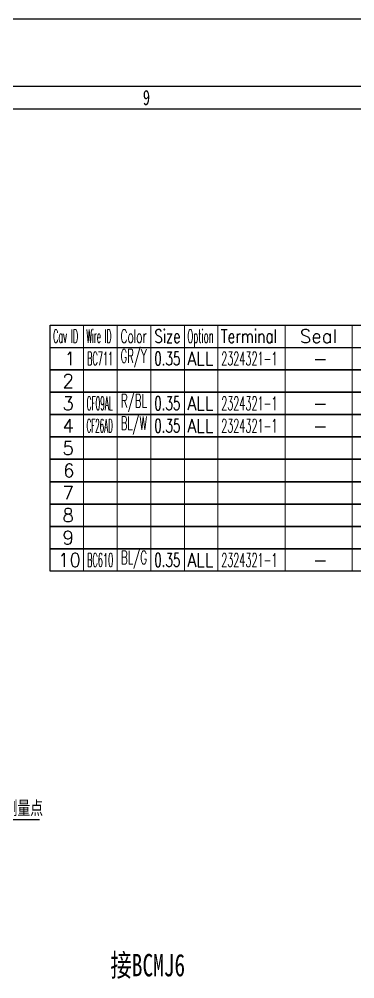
# Model space of a CAD drawing. Header units: inches. Extents: x 47316 to 59086, y 3141 to 11743.
# Drawn here: x 51089.5 to 51164.5, y 8859.1 to 9073.5 of the extents above; entities that cross this region are included whole.
import ezdxf

# ---------------------------------------------------------------- set-up
doc = ezdxf.new("R2010")
doc.units = ezdxf.units.IN
doc.header["$MEASUREMENT"] = 0
doc.layers.add('___SHELL', color=7, linetype='Continuous')
doc.styles.add('MtX_FangSong_GB2312', font='')
doc.styles.get("Standard").update_dxf_attribs({"font": ''})
doc.styles.get('MtX_FangSong_GB2312').set_extended_font_data('FangSong_GB2312')
doc.styles.get('Standard').set_extended_font_data('SimSun')

msp = doc.modelspace()

# ---------------------------------------------------------------- linework, layer by layer
at = {"color": 0, "lineweight": -2}
for p, q in [((56191.93, 9073.45), (50247.93, 9073.45)), ((56067.93, 9058.45), (50267.93, 9058.45)), ((50267.93, 9053.45), (56171.93, 9053.45))]:
    msp.add_line(p, q, dxfattribs=at)
at = {"color": 0, "linetype": 'Continuous', "lineweight": -2}
for p, q in [((51096.38, 9005.13), (51426.38, 9005.13)), ((51096.38, 9000.13), (51096.38, 9005.13)), ((51096.38, 9000.13), (51426.38, 9000.13))]:
    msp.add_line(p, q, dxfattribs=at)
at = {"color": 7, "linetype": 'Continuous', "lineweight": 15}
for p, q in [((51103.88, 9000.13), (51103.88, 9005.13)), ((51111.38, 9000.13), (51111.38, 9005.13)), ((51118.88, 9000.13), (51118.88, 9005.13)), ((51126.38, 9000.13), (51126.38, 9005.13)), ((51133.88, 9000.13), (51133.88, 9005.13)), ((51148.88, 9000.13), (51148.88, 9005.13)), ((51163.88, 9000.13), (51163.88, 9005.13))]:
    msp.add_line(p, q, dxfattribs=at)
at = {"color": 102, "linetype": 'Continuous', "lineweight": 15}
for p, q in [((51103.88, 8995.13), (51103.88, 9000.13)), ((51111.38, 8995.13), (51111.38, 9000.13)), ((51118.88, 8995.13), (51118.88, 9000.13)), ((51126.38, 8995.13), (51126.38, 9000.13)), ((51133.88, 8995.13), (51133.88, 9000.13)), ((51148.88, 8995.13), (51148.88, 9000.13)), ((51163.88, 8995.13), (51163.88, 9000.13)), ((51103.88, 8990.13), (51103.88, 8995.13)), ((51111.38, 8990.13), (51111.38, 8995.13)), ((51118.88, 8990.13), (51118.88, 8995.13)), ((51126.38, 8990.13), (51126.38, 8995.13)), ((51133.88, 8990.13), (51133.88, 8995.13)), ((51148.88, 8990.13), (51148.88, 8995.13)), ((51163.88, 8990.13), (51163.88, 8995.13)), ((51103.88, 8985.13), (51103.88, 8990.13)), ((51111.38, 8985.13), (51111.38, 8990.13)), ((51118.88, 8985.13), (51118.88, 8990.13)), ((51126.38, 8985.13), (51126.38, 8990.13)), ((51133.88, 8985.13), (51133.88, 8990.13)), ((51148.88, 8985.13), (51148.88, 8990.13)), ((51163.88, 8985.13), (51163.88, 8990.13)), ((51103.88, 8980.13), (51103.88, 8985.13)), ((51111.38, 8980.13), (51111.38, 8985.13)), ((51118.88, 8980.13), (51118.88, 8985.13)), ((51126.38, 8980.13), (51126.38, 8985.13)), ((51133.88, 8980.13), (51133.88, 8985.13)), ((51148.88, 8980.13), (51148.88, 8985.13)), ((51163.88, 8980.13), (51163.88, 8985.13)), ((51103.88, 8975.13), (51103.88, 8980.13)), ((51111.38, 8975.13), (51111.38, 8980.13)), ((51118.88, 8975.13), (51118.88, 8980.13)), ((51126.38, 8975.13), (51126.38, 8980.13)), ((51133.88, 8975.13), (51133.88, 8980.13)), ((51148.88, 8975.13), (51148.88, 8980.13)), ((51163.88, 8975.13), (51163.88, 8980.13)), ((51103.88, 8970.13), (51103.88, 8975.13)), ((51111.38, 8970.13), (51111.38, 8975.13)), ((51118.88, 8970.13), (51118.88, 8975.13)), ((51126.38, 8970.13), (51126.38, 8975.13)), ((51133.88, 8970.13), (51133.88, 8975.13)), ((51148.88, 8970.13), (51148.88, 8975.13)), ((51163.88, 8970.13), (51163.88, 8975.13)), ((51103.88, 8965.13), (51103.88, 8970.13)), ((51111.38, 8965.13), (51111.38, 8970.13)), ((51118.88, 8965.13), (51118.88, 8970.13)), ((51126.38, 8965.13), (51126.38, 8970.13)), ((51133.88, 8965.13), (51133.88, 8970.13)), ((51148.88, 8965.13), (51148.88, 8970.13)), ((51163.88, 8965.13), (51163.88, 8970.13)), ((51103.88, 8960.13), (51103.88, 8965.13)), ((51111.38, 8960.13), (51111.38, 8965.13)), ((51118.88, 8960.13), (51118.88, 8965.13)), ((51126.38, 8960.13), (51126.38, 8965.13)), ((51133.88, 8960.13), (51133.88, 8965.13)), ((51148.88, 8960.13), (51148.88, 8965.13)), ((51163.88, 8960.13), (51163.88, 8965.13)), ((51103.88, 8955.13), (51103.88, 8960.13)), ((51111.38, 8955.13), (51111.38, 8960.13)), ((51118.88, 8955.13), (51118.88, 8960.13)), ((51126.38, 8955.13), (51126.38, 8960.13)), ((51133.88, 8955.13), (51133.88, 8960.13)), ((51148.88, 8955.13), (51148.88, 8960.13)), ((51163.88, 8955.13), (51163.88, 8960.13)), ((51103.88, 8950.13), (51103.88, 8955.13)), ((51111.38, 8950.13), (51111.38, 8955.13)), ((51118.88, 8950.13), (51118.88, 8955.13)), ((51126.38, 8950.13), (51126.38, 8955.13)), ((51133.88, 8950.13), (51133.88, 8955.13)), ((51148.88, 8950.13), (51148.88, 8955.13)), ((51163.88, 8950.13), (51163.88, 8955.13))]:
    msp.add_line(p, q, dxfattribs=at)
at = {"color": 0, "linetype": 'Continuous', "lineweight": -2}
for points in [[(51096.38, 8995.13), (51096.38, 9000.13), (51178.88, 9000.13), (51178.88, 8995.13)], [(51096.38, 8990.13), (51096.38, 8995.13), (51178.88, 8995.13), (51178.88, 8990.13)], [(51096.38, 8985.13), (51096.38, 8990.13), (51178.88, 8990.13), (51178.88, 8985.13)], [(51096.38, 8980.13), (51096.38, 8985.13), (51178.88, 8985.13), (51178.88, 8980.13)], [(51096.38, 8975.13), (51096.38, 8980.13), (51178.88, 8980.13), (51178.88, 8975.13)], [(51096.38, 8970.13), (51096.38, 8975.13), (51178.88, 8975.13), (51178.88, 8970.13)], [(51096.38, 8965.13), (51096.38, 8970.13), (51178.88, 8970.13), (51178.88, 8965.13)], [(51096.38, 8960.13), (51096.38, 8965.13), (51178.88, 8965.13), (51178.88, 8960.13)], [(51096.38, 8955.13), (51096.38, 8960.13), (51178.88, 8960.13), (51178.88, 8955.13)], [(51096.38, 8950.13), (51096.38, 8955.13), (51178.88, 8955.13), (51178.88, 8950.13)]]:
    msp.add_lwpolyline(points, close=True, dxfattribs=at)
at = {"layer": '___SHELL', "color": 7, "lineweight": -2}
msp.add_line((51079.48, 8894.67), (51094.05, 8894.64), dxfattribs=at)

# ---------------------------------------------------------------- texts
at = {"color": 0, "lineweight": -2, "style": 'MtX_FangSong_GB2312', "width": 0.7}
msp.add_text('9', height=3.4, dxfattribs=at).set_placement((51117.11, 9054.25))
msp.add_text('接BCMJ6', height=5, rotation=360, dxfattribs=at).set_placement((51109.87, 8859.63))
at = {"color": 7, "linetype": 'Continuous', "lineweight": 15, "char_height": 3, "attachment_point": 1}
for s, insert, width in [('\\Fromans.shx;\\W0.4292452830;\\T1.0000000000;\\o\\lCav ID', (51097.07, 9004.13), 6.5), ('\\Fromans.shx;\\W0.4026548673;\\T1.0000000000;\\o\\lWire ID', (51104.5, 9004.13), 6.5), ('\\Fromans.shx;\\W0.5687500000;\\T1.0000000000;\\o\\lColor', (51112.13, 9004.13), 6.5), ('\\Fromans.shx;\\W0.7222222222;\\T1.0000000000;\\o\\lSize', (51119.69, 9004.13), 6.5), ('\\Fromans.shx;\\W0.4595959596;\\T1.0000000000;\\o\\lOption', (51127.08, 9004.13), 6.5), ('\\Fromans.shx;\\W0.7480916031;\\T1.0000000000;\\o\\lTerminal', (51134.49, 9004.13), 14), ('\\Fromans.shx;\\W1.0000000000;\\T1.0000000000;\\o\\lSeal', (51152.17, 9004.13), 9.2857), ('\\Fromans.shx;\\W1.0000000000;\\T1.0000000000;\\o\\l1', (51099.56, 8999.13), 2.8571), ('\\Fromans.shx;\\W1.0000000000;\\T1.0000000000;\\o\\l2', (51099.13, 8994.13), 2.8571), ('\\Fromans.shx;\\W1.0000000000;\\T1.0000000000;\\o\\l3', (51099.13, 8989.13), 2.8571), ('\\Fromans.shx;\\W1.0000000000;\\T1.0000000000;\\o\\l4', (51099.13, 8984.13), 2.8571), ('\\Fromans.shx;\\W1.0000000000;\\T1.0000000000;\\o\\l5', (51099.13, 8979.13), 2.8571), ('\\Fromans.shx;\\W1.0000000000;\\T1.0000000000;\\o\\l6', (51099.28, 8974.13), 2.8571), ('\\Fromans.shx;\\W1.0000000000;\\T1.0000000000;\\o\\l7', (51099.13, 8969.13), 2.8571), ('\\Fromans.shx;\\W1.0000000000;\\T1.0000000000;\\o\\l8', (51099.13, 8964.13), 2.8571), ('\\Fromans.shx;\\W1.0000000000;\\T1.0000000000;\\o\\l9', (51099.13, 8959.13), 2.8571), ('\\Fromans.shx;\\W1.0000000000;\\T1.0000000000;\\o\\l10', (51098.13, 8954.13), 5.7143)]:
    msp.add_mtext(s, dxfattribs=dict(at, insert=insert, width=width))
at = {"color": 140, "linetype": 'Continuous', "lineweight": 15, "char_height": 3, "attachment_point": 1}
for s, insert, width in [('\\Fromans.shx;\\W0.5548780488;\\T1.0000000000;\\o\\lGR/Y', (51112.12, 8999.7), 6.5), ('\\Fromans.shx;\\W0.8750000000;\\T1.0000000000;\\o\\lALL', (51127.01, 8999.13), 6.5), ('\\Fromans.shx;\\W1.0000000000;\\T1.0000000000;\\o\\l-', (51155.1, 8999.13), 3.7143), ('\\Fromans.shx;\\W0.5617283951;\\T1.0000000000;\\o\\lR/BL', (51112.21, 8989.7), 6.5), ('\\Fromans.shx;\\W0.8750000000;\\T1.0000000000;\\o\\lALL', (51127.01, 8989.13), 6.5), ('\\Fromans.shx;\\W1.0000000000;\\T1.0000000000;\\o\\l-', (51155.1, 8989.13), 3.7143), ('\\Fromans.shx;\\W0.5416666667;\\T1.0000000000;\\o\\lBL/W', (51112.19, 8984.7), 6.5), ('\\Fromans.shx;\\W0.8750000000;\\T1.0000000000;\\o\\lALL', (51127.01, 8984.13), 6.5), ('\\Fromans.shx;\\W1.0000000000;\\T1.0000000000;\\o\\l-', (51155.1, 8984.13), 3.7143), ('\\Fromans.shx;\\W0.5617283951;\\T1.0000000000;\\o\\lBL/G', (51112.21, 8954.7), 6.5), ('\\Fromans.shx;\\W0.8750000000;\\T1.0000000000;\\o\\lALL', (51127.01, 8954.13), 6.5), ('\\Fromans.shx;\\W1.0000000000;\\T1.0000000000;\\o\\l-', (51155.1, 8954.13), 3.7143)]:
    msp.add_mtext(s, dxfattribs=dict(at, insert=insert, width=width))
at = {"color": 21, "linetype": 'Continuous', "lineweight": 15, "char_height": 3, "attachment_point": 1}
for s, insert, width in [('\\Fromans.shx;\\W0.4460784314;\\T1.0000000000;\\o\\lBC711', (51104.64, 8999.13), 6.5), ('\\Fromans.shx;\\W0.6500000000;\\T1.0000000000;\\o\\l0.35', (51119.66, 8999.13), 6.5), ('\\Fromans.shx;\\W0.5268817204;\\T1.0000000000;\\o\\l2324321-1', (51134.61, 8999.13), 14), ('\\Fromans.shx;\\W0.3991228070;\\T1.0000000000;\\o\\lCF09AL', (51104.56, 8989.13), 6.5), ('\\Fromans.shx;\\W0.6500000000;\\T1.0000000000;\\o\\l0.35', (51119.66, 8989.13), 6.5), ('\\Fromans.shx;\\W0.5268817204;\\T1.0000000000;\\o\\l2324321-1', (51134.61, 8989.13), 14), ('\\Fromans.shx;\\W0.3855932203;\\T1.0000000000;\\o\\lCF26AD', (51104.55, 8984.13), 6.5), ('\\Fromans.shx;\\W0.6500000000;\\T1.0000000000;\\o\\l0.35', (51119.66, 8984.13), 6.5), ('\\Fromans.shx;\\W0.5268817204;\\T1.0000000000;\\o\\l2324321-1', (51134.61, 8984.13), 14), ('\\Fromans.shx;\\W0.4460784314;\\T1.0000000000;\\o\\lBC610', (51104.64, 8954.13), 6.5), ('\\Fromans.shx;\\W0.6500000000;\\T1.0000000000;\\o\\l0.35', (51119.66, 8954.13), 6.5), ('\\Fromans.shx;\\W0.5268817204;\\T1.0000000000;\\o\\l2324321-1', (51134.61, 8954.13), 14)]:
    msp.add_mtext(s, dxfattribs=dict(at, insert=insert, width=width))
at = {"layer": '___SHELL', "color": 0, "lineweight": -2, "style": 'MtX_FangSong_GB2312', "width": 0.7}
msp.add_text('尺寸测量点', height=3, rotation=0.0033, dxfattribs=at).set_placement((51080.48, 8895.75))

doc.saveas('drawing.dxf')
